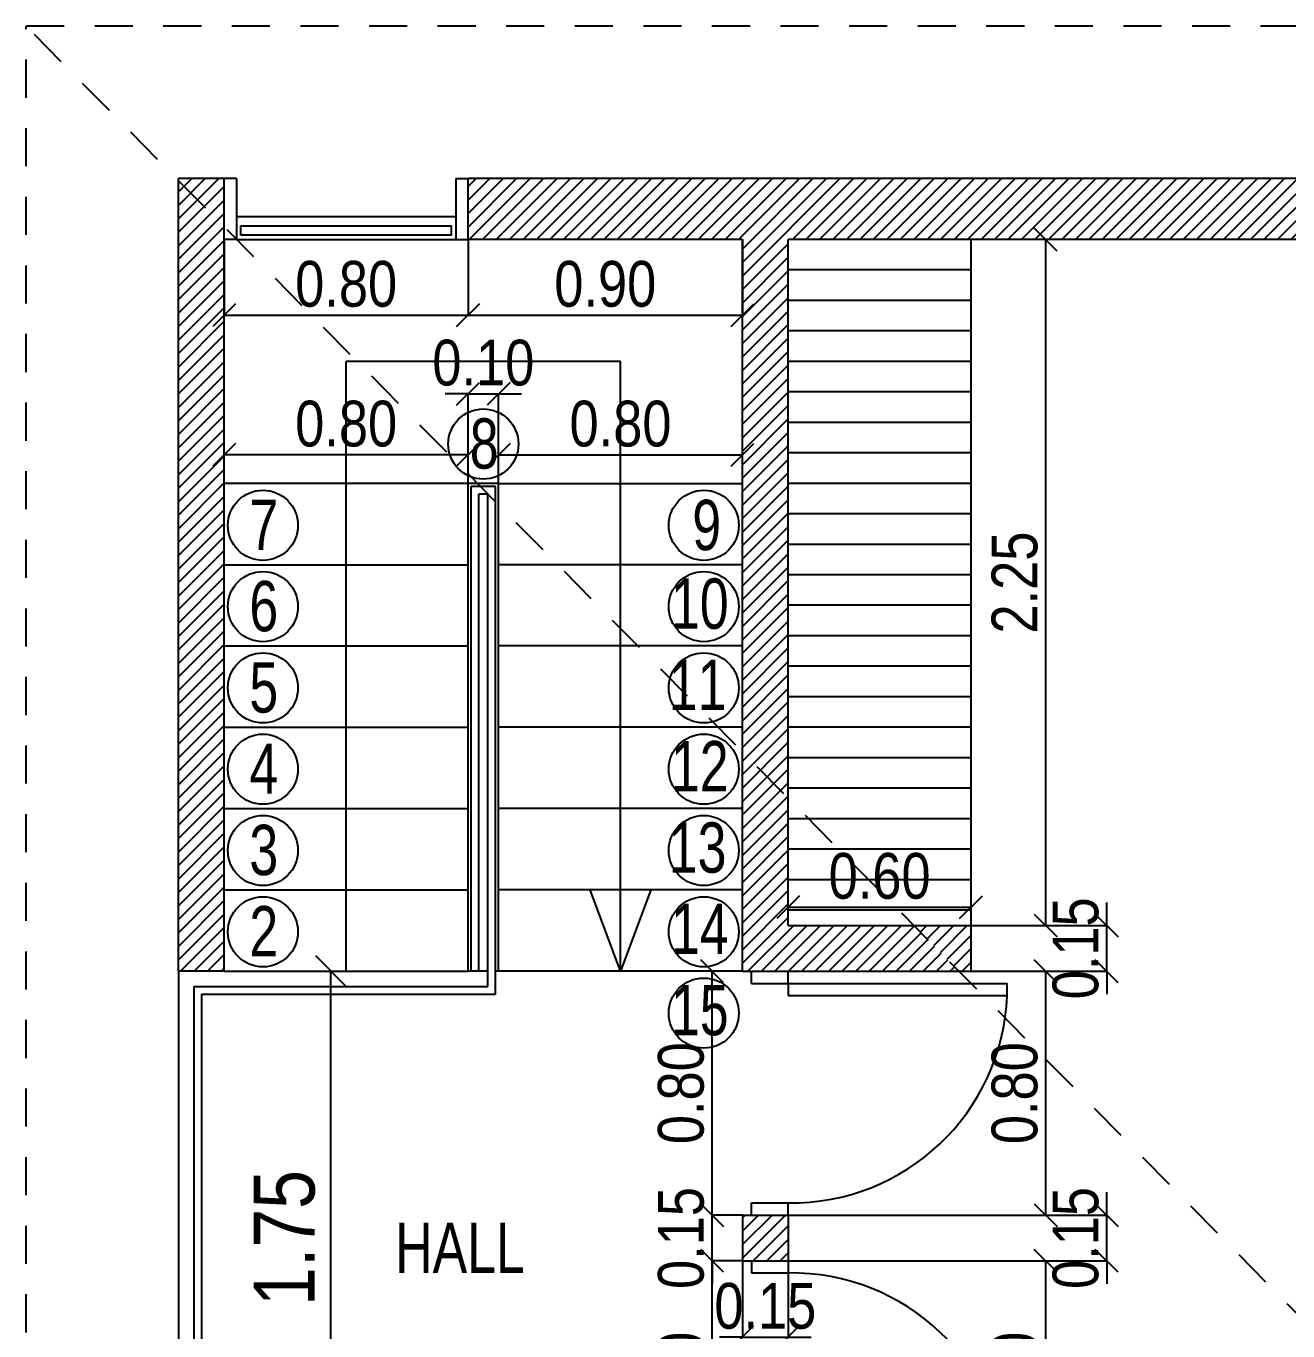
# Model space of a CAD drawing. Extents: x -14.8 to 35.6, y 44.5 to 81.2.
# Drawn here: x 11.484 to 15.623, y 70.831 to 75.111 of the extents above; entities that cross this region are included whole.
import ezdxf

# ---------------------------------------------------------------- set-up
doc = ezdxf.new("R2010")
doc.units = 0
doc.header["$MEASUREMENT"] = 0
doc.header["$PDMODE"] = 3
doc.linetypes.add('DASHED2', pattern=[0.375, 0.25, -0.125])
doc.layers.get('0').update_dxf_attribs({"linetype": 'CONTINUOUS'})
doc.layers.get('DEFPOINTS').update_dxf_attribs({"linetype": 'CONTINUOUS'})
for name, color, linetype in [('ABERTURAS', 71, 'CONTINUOUS'), ('AUXILIARES', 11, 'CONTINUOUS'), ('COTAS', 12, 'CONTINUOUS'), ('MUEBLES', 41, 'CONTINUOUS'), ('RELLENO', 7, 'CONTINUOUS'), ('TEXTO', 12, 'CONTINUOUS')]:
    doc.layers.add(name, color=color, linetype=linetype)
doc.styles.add('COTAS PRIMARIAS', font='ARIALN.TTF', dxfattribs={"height": 0.2})
doc.styles.add('COTAS SECUNDARIAS', font='ARIALN.TTF', dxfattribs={"height": 0.15})
doc.styles.add('TEXTO SECUNDARIO', font='ARIALN.TTF', dxfattribs={"width": 0.9, "height": 0.165})
doc.dimstyles.new('COTA SECUNDARIAS', dxfattribs={"dimscale": 5, "dimtxt": 1, "dimasz": 0.015, "dimexe": 0, "dimexo": 0, "dimgap": 0.005, "dimtad": 1, "dimzin": 1, "dimdsep": 46, "dimtxsty": 'COTAS SECUNDARIAS', "dimblk": 'OBLIQUE', "dimcen": 0, "dimclrd": 11, "dimclre": 11, "dimclrt": 11, "dimaunit": 1, "dimadec": 1, "dimazin": 0, "dimtfac": 0.4, "dimtix": 1, "dimtmove": 1, "dimatfit": 3, "dimfxl": 1, "dimtolj": 1, "dimtzin": 0, "dimlwd": -1, "dimarcsym": 0})
doc.dimstyles.new('COTAS PRINCIPALES', dxfattribs={"dimscale": 5, "dimtxt": 2.5, "dimasz": 0.02, "dimexe": 0, "dimexo": 0, "dimgap": 0.01, "dimtad": 1, "dimzin": 1, "dimdsep": 46, "dimtxsty": 'COTAS PRIMARIAS', "dimblk": 'OBLIQUE', "dimcen": 0, "dimclrd": 11, "dimclre": 11, "dimclrt": 11, "dimaunit": 1, "dimadec": 1, "dimazin": 0, "dimtfac": 0.4, "dimtix": 1, "dimtmove": 1, "dimatfit": 3, "dimfxl": 1, "dimtolj": 1, "dimtzin": 0, "dimlwd": -1, "dimarcsym": 0})
pattern_1 = [(45, (0, 0.800314), (-0.022097087, 0.022097087), [])]

# ---------------------------------------------------------------- blocks, each defined once
blk = doc.blocks.new('_Oblique')
at = {"color": 0, "linetype": 'ByBlock', "lineweight": -2}
blk.add_line((-0.5, -0.5), (0.5, 0.5), dxfattribs=at)
blk = doc.blocks.new('*D147')
at = {"layer": 'COTAS', "color": 11, "lineweight": -2, "transparency": 16777216}
for p, q in [((13.8335, 71.0608), (13.8335, 70.8108)), ((13.9835, 71.0608), (13.9835, 70.8108))]:
    blk.add_line(p, q, dxfattribs=at)
at = {"layer": 'COTAS', "color": 11, "transparency": 16777216}
for p, q in [((13.8335, 70.8108), (13.7585, 70.8108)), ((13.8335, 70.8108), (13.9835, 70.8108)), ((13.9835, 70.8108), (14.0585, 70.8108))]:
    blk.add_line(p, q, dxfattribs=at)
at = {"layer": 'DEFPOINTS', "color": 0, "transparency": 16777216}
for p in [(13.8335, 71.0608), (13.9835, 71.0608), (13.9835, 70.8108)]:
    blk.add_point(p, dxfattribs=at)
at = {"layer": 'COTAS', "color": 11, "transparency": 16777216, "xscale": 0.075, "yscale": 0.075, "zscale": 0.075}
blk.add_blockref('_Oblique', (13.8335, 70.8108), dxfattribs=at)
at = {"layer": 'COTAS', "color": 11, "transparency": 16777216, "xscale": 0.075, "yscale": 0.075, "zscale": 0.075, "rotation": 180}
blk.add_blockref('_Oblique', (13.9835, 70.8108), dxfattribs=at)
at = {"layer": 'COTAS', "color": 11, "transparency": 16777216, "insert": (13.9085, 70.9123), "char_height": 0.15, "attachment_point": 5, "style": 'COTAS SECUNDARIAS'}
blk.add_mtext('\\A1;0.15', dxfattribs=at)
blk = doc.blocks.new('*D221')
at = {"layer": 'COTAS', "color": 11, "lineweight": -2, "transparency": 16777216}
for p, q in [((13.9835, 72.1608), (13.9835, 72.221)), ((14.5835, 72.1608), (14.5835, 72.221))]:
    blk.add_line(p, q, dxfattribs=at)
at = {"layer": 'COTAS', "color": 11, "transparency": 16777216}
blk.add_line((13.9835, 72.221), (14.5835, 72.221), dxfattribs=at)
at = {"layer": 'DEFPOINTS', "color": 0, "transparency": 16777216}
for p in [(14.5835, 72.221), (13.9835, 72.1608), (14.5835, 72.1608)]:
    blk.add_point(p, dxfattribs=at)
at = {"layer": 'COTAS', "color": 11, "transparency": 16777216, "xscale": 0.075, "yscale": 0.075, "zscale": 0.075, "rotation": 180}
blk.add_blockref('_Oblique', (13.9835, 72.221), dxfattribs=at)
at = {"layer": 'COTAS', "color": 11, "transparency": 16777216, "xscale": 0.075, "yscale": 0.075, "zscale": 0.075}
blk.add_blockref('_Oblique', (14.5835, 72.221), dxfattribs=at)
at = {"layer": 'COTAS', "color": 11, "transparency": 16777216, "insert": (14.2835, 72.3226), "char_height": 0.15, "attachment_point": 5, "style": 'COTAS SECUNDARIAS'}
blk.add_mtext('\\A1;0.60', dxfattribs=at)
blk = doc.blocks.new('*D230')
at = {"layer": 'COTAS', "color": 11, "lineweight": -2, "transparency": 16777216}
for p, q in [((13.9835, 71.0608), (14.8285, 71.0608)), ((14.5835, 70.2608), (14.8285, 70.2608))]:
    blk.add_line(p, q, dxfattribs=at)
at = {"layer": 'COTAS', "color": 11, "transparency": 16777216}
blk.add_line((14.8285, 70.2608), (14.8285, 71.0608), dxfattribs=at)
at = {"layer": 'DEFPOINTS', "color": 0, "transparency": 16777216}
for p in [(13.9835, 71.0608), (14.8285, 71.0608), (14.5835, 70.2608)]:
    blk.add_point(p, dxfattribs=at)
at = {"layer": 'COTAS', "color": 11, "transparency": 16777216, "xscale": 0.075, "yscale": 0.075, "zscale": 0.075}
for p, rotation in [((14.8285, 71.0608), 90), ((14.8285, 70.2608), 270)]:
    blk.add_blockref('_Oblique', p, dxfattribs=dict(at, rotation=rotation))
at = {"layer": 'COTAS', "color": 11, "transparency": 16777216, "insert": (14.7269, 70.6608), "char_height": 0.15, "attachment_point": 5, "rotation": 90, "style": 'COTAS SECUNDARIAS'}
blk.add_mtext('\\A1;0.80', dxfattribs=at)
blk = doc.blocks.new('*D231')
at = {"layer": 'COTAS', "color": 11, "transparency": 16777216}
for p, q in [((15.0285, 71.2108), (15.0285, 71.2858)), ((15.0285, 71.0608), (15.0285, 71.2108)), ((15.0285, 71.0608), (15.0285, 70.9858))]:
    blk.add_line(p, q, dxfattribs=at)
at = {"layer": 'COTAS', "color": 11, "lineweight": -2, "transparency": 16777216}
for p, q in [((13.9835, 71.2108), (15.0285, 71.2108)), ((13.9835, 71.0608), (15.0285, 71.0608))]:
    blk.add_line(p, q, dxfattribs=at)
at = {"layer": 'DEFPOINTS', "color": 0, "transparency": 16777216}
for p in [(13.9835, 71.2108), (15.0285, 71.2108), (13.9835, 71.0608)]:
    blk.add_point(p, dxfattribs=at)
at = {"layer": 'COTAS', "color": 11, "transparency": 16777216, "xscale": 0.075, "yscale": 0.075, "zscale": 0.075}
for p, rotation in [((15.0285, 71.2108), 270), ((15.0285, 71.0608), 90)]:
    blk.add_blockref('_Oblique', p, dxfattribs=dict(at, rotation=rotation))
at = {"layer": 'COTAS', "color": 11, "transparency": 16777216, "insert": (14.9269, 71.1358), "char_height": 0.15, "attachment_point": 5, "rotation": 90, "style": 'COTAS SECUNDARIAS'}
blk.add_mtext('\\A1;0.15', dxfattribs=at)
blk = doc.blocks.new('*D232')
at = {"layer": 'COTAS', "color": 11, "lineweight": -2, "transparency": 16777216}
for p, q in [((14.5835, 72.0108), (14.8285, 72.0108)), ((13.9835, 71.2108), (14.8285, 71.2108))]:
    blk.add_line(p, q, dxfattribs=at)
at = {"layer": 'COTAS', "color": 11, "transparency": 16777216}
blk.add_line((14.8285, 71.2108), (14.8285, 72.0108), dxfattribs=at)
at = {"layer": 'DEFPOINTS', "color": 0, "transparency": 16777216}
for p in [(14.5835, 72.0108), (14.8285, 72.0108), (13.9835, 71.2108)]:
    blk.add_point(p, dxfattribs=at)
at = {"layer": 'COTAS', "color": 11, "transparency": 16777216, "xscale": 0.075, "yscale": 0.075, "zscale": 0.075}
for p, rotation in [((14.8285, 72.0108), 90), ((14.8285, 71.2108), 270)]:
    blk.add_blockref('_Oblique', p, dxfattribs=dict(at, rotation=rotation))
at = {"layer": 'COTAS', "color": 11, "transparency": 16777216, "insert": (14.7269, 71.6108), "char_height": 0.15, "attachment_point": 5, "rotation": 90, "style": 'COTAS SECUNDARIAS'}
blk.add_mtext('\\A1;0.80', dxfattribs=at)
blk = doc.blocks.new('*D233')
at = {"layer": 'COTAS', "color": 11, "transparency": 16777216}
for p, q in [((15.0285, 72.1608), (15.0285, 72.2358)), ((15.0285, 72.0108), (15.0285, 72.1608)), ((15.0285, 72.0108), (15.0285, 71.9358))]:
    blk.add_line(p, q, dxfattribs=at)
at = {"layer": 'COTAS', "color": 11, "lineweight": -2, "transparency": 16777216}
for p, q in [((14.5835, 72.1608), (15.0285, 72.1608)), ((14.5835, 72.0108), (15.0285, 72.0108))]:
    blk.add_line(p, q, dxfattribs=at)
at = {"layer": 'DEFPOINTS', "color": 0, "transparency": 16777216}
for p in [(14.5835, 72.1608), (15.0285, 72.1608), (14.5835, 72.0108)]:
    blk.add_point(p, dxfattribs=at)
at = {"layer": 'COTAS', "color": 11, "transparency": 16777216, "xscale": 0.075, "yscale": 0.075, "zscale": 0.075}
for p, rotation in [((15.0285, 72.1608), 270), ((15.0285, 72.0108), 90)]:
    blk.add_blockref('_Oblique', p, dxfattribs=dict(at, rotation=rotation))
at = {"layer": 'COTAS', "color": 11, "transparency": 16777216, "insert": (14.9269, 72.0858), "char_height": 0.15, "attachment_point": 5, "rotation": 90, "style": 'COTAS SECUNDARIAS'}
blk.add_mtext('\\A1;0.15', dxfattribs=at)
blk = doc.blocks.new('*D236')
at = {"layer": 'COTAS', "color": 11, "transparency": 16777216}
blk.add_line((12.4835, 70.2608), (12.4835, 72.0108), dxfattribs=at)
at = {"layer": 'DEFPOINTS', "color": 0, "transparency": 16777216}
for p in [(12.4835, 72.0108), (12.4835, 72.0108), (12.4835, 70.2608)]:
    blk.add_point(p, dxfattribs=at)
at = {"layer": 'COTAS', "color": 11, "transparency": 16777216, "xscale": 0.1, "yscale": 0.1, "zscale": 0.1}
for p, rotation in [((12.4835, 72.0108), 90), ((12.4835, 70.2608), 270)]:
    blk.add_blockref('_Oblique', p, dxfattribs=dict(at, rotation=rotation))
at = {"layer": 'COTAS', "color": 11, "transparency": 16777216, "insert": (12.3314, 71.1358), "char_height": 0.2, "attachment_point": 5, "rotation": 90, "style": 'COTAS PRIMARIAS'}
blk.add_mtext('\\A1;1.75', dxfattribs=at)
blk = doc.blocks.new('*D237')
at = {"layer": 'COTAS', "color": 11, "lineweight": -2, "transparency": 16777216}
for p, q in [((12.1335, 74.4107), (12.1335, 74.163)), ((12.9335, 74.4107), (12.9335, 74.163))]:
    blk.add_line(p, q, dxfattribs=at)
at = {"layer": 'COTAS', "color": 11, "transparency": 16777216}
blk.add_line((12.1335, 74.163), (12.9335, 74.163), dxfattribs=at)
at = {"layer": 'DEFPOINTS', "color": 0, "transparency": 16777216}
for p in [(12.1335, 74.4107), (12.9335, 74.4107), (12.9335, 74.163)]:
    blk.add_point(p, dxfattribs=at)
at = {"layer": 'COTAS', "color": 11, "transparency": 16777216, "xscale": 0.075, "yscale": 0.075, "zscale": 0.075, "rotation": 180}
blk.add_blockref('_Oblique', (12.1335, 74.163), dxfattribs=at)
at = {"layer": 'COTAS', "color": 11, "transparency": 16777216, "xscale": 0.075, "yscale": 0.075, "zscale": 0.075}
blk.add_blockref('_Oblique', (12.9335, 74.163), dxfattribs=at)
at = {"layer": 'COTAS', "color": 11, "transparency": 16777216, "insert": (12.5335, 74.2646), "char_height": 0.15, "attachment_point": 5, "style": 'COTAS SECUNDARIAS'}
blk.add_mtext('\\A1;0.80', dxfattribs=at)
blk = doc.blocks.new('*D238')
at = {"layer": 'COTAS', "color": 11, "lineweight": -2, "transparency": 16777216}
for p, q in [((12.9335, 74.4107), (12.9335, 74.163)), ((13.8335, 74.4107), (13.8335, 74.163))]:
    blk.add_line(p, q, dxfattribs=at)
at = {"layer": 'COTAS', "color": 11, "transparency": 16777216}
blk.add_line((12.9335, 74.163), (13.8335, 74.163), dxfattribs=at)
at = {"layer": 'DEFPOINTS', "color": 0, "transparency": 16777216}
for p in [(12.9335, 74.4107), (13.8335, 74.4107), (13.8335, 74.163)]:
    blk.add_point(p, dxfattribs=at)
at = {"layer": 'COTAS', "color": 11, "transparency": 16777216, "xscale": 0.075, "yscale": 0.075, "zscale": 0.075, "rotation": 180}
blk.add_blockref('_Oblique', (12.9335, 74.163), dxfattribs=at)
at = {"layer": 'COTAS', "color": 11, "transparency": 16777216, "xscale": 0.075, "yscale": 0.075, "zscale": 0.075}
blk.add_blockref('_Oblique', (13.8335, 74.163), dxfattribs=at)
at = {"layer": 'COTAS', "color": 11, "transparency": 16777216, "insert": (13.3835, 74.2646), "char_height": 0.15, "attachment_point": 5, "style": 'COTAS SECUNDARIAS'}
blk.add_mtext('\\A1;0.90', dxfattribs=at)
blk = doc.blocks.new('*D239')
at = {"layer": 'COTAS', "color": 11, "lineweight": -2, "transparency": 16777216}
for p, q in [((12.1335, 73.6107), (12.1335, 73.7046)), ((12.9335, 73.6107), (12.9335, 73.7046))]:
    blk.add_line(p, q, dxfattribs=at)
at = {"layer": 'COTAS', "color": 11, "transparency": 16777216}
blk.add_line((12.9335, 73.7046), (12.1335, 73.7046), dxfattribs=at)
at = {"layer": 'DEFPOINTS', "color": 0, "transparency": 16777216}
for p in [(12.1335, 73.7046), (12.1335, 73.6107), (12.9335, 73.6107)]:
    blk.add_point(p, dxfattribs=at)
at = {"layer": 'COTAS', "color": 11, "transparency": 16777216, "xscale": 0.075, "yscale": 0.075, "zscale": 0.075, "rotation": 180}
blk.add_blockref('_Oblique', (12.1335, 73.7046), dxfattribs=at)
at = {"layer": 'COTAS', "color": 11, "transparency": 16777216, "xscale": 0.075, "yscale": 0.075, "zscale": 0.075}
blk.add_blockref('_Oblique', (12.9335, 73.7046), dxfattribs=at)
at = {"layer": 'COTAS', "color": 11, "transparency": 16777216, "insert": (12.5335, 73.8062), "char_height": 0.15, "attachment_point": 5, "style": 'COTAS SECUNDARIAS'}
blk.add_mtext('\\A1;0.80', dxfattribs=at)
blk = doc.blocks.new('*D240')
at = {"layer": 'COTAS', "color": 11, "transparency": 16777216}
for p, q in [((12.9335, 73.9046), (12.8585, 73.9046)), ((12.9335, 73.9046), (13.0335, 73.9046)), ((13.0335, 73.9046), (13.1085, 73.9046))]:
    blk.add_line(p, q, dxfattribs=at)
at = {"layer": 'COTAS', "color": 11, "lineweight": -2, "transparency": 16777216}
for p, q in [((12.9335, 73.6107), (12.9335, 73.9046)), ((13.0335, 73.6107), (13.0335, 73.9046))]:
    blk.add_line(p, q, dxfattribs=at)
at = {"layer": 'DEFPOINTS', "color": 0, "transparency": 16777216}
for p in [(13.0335, 73.9046), (12.9335, 73.6107), (13.0335, 73.6107)]:
    blk.add_point(p, dxfattribs=at)
at = {"layer": 'COTAS', "color": 11, "transparency": 16777216, "xscale": 0.075, "yscale": 0.075, "zscale": 0.075}
blk.add_blockref('_Oblique', (12.9335, 73.9046), dxfattribs=at)
at = {"layer": 'COTAS', "color": 11, "transparency": 16777216, "xscale": 0.075, "yscale": 0.075, "zscale": 0.075, "rotation": 180}
blk.add_blockref('_Oblique', (13.0335, 73.9046), dxfattribs=at)
at = {"layer": 'COTAS', "color": 11, "transparency": 16777216, "insert": (12.9835, 74.0062), "char_height": 0.15, "attachment_point": 5, "style": 'COTAS SECUNDARIAS'}
blk.add_mtext('\\A1;0.10', dxfattribs=at)
blk = doc.blocks.new('*D241')
at = {"layer": 'COTAS', "color": 11, "lineweight": -2, "transparency": 16777216}
for p, q in [((13.0335, 73.6107), (13.0335, 73.7046)), ((13.8335, 73.6107), (13.8335, 73.7046))]:
    blk.add_line(p, q, dxfattribs=at)
at = {"layer": 'COTAS', "color": 11, "transparency": 16777216}
blk.add_line((13.0335, 73.7046), (13.8335, 73.7046), dxfattribs=at)
at = {"layer": 'DEFPOINTS', "color": 0, "transparency": 16777216}
for p in [(13.8335, 73.7046), (13.0335, 73.6107), (13.8335, 73.6107)]:
    blk.add_point(p, dxfattribs=at)
at = {"layer": 'COTAS', "color": 11, "transparency": 16777216, "xscale": 0.075, "yscale": 0.075, "zscale": 0.075, "rotation": 180}
blk.add_blockref('_Oblique', (13.0335, 73.7046), dxfattribs=at)
at = {"layer": 'COTAS', "color": 11, "transparency": 16777216, "xscale": 0.075, "yscale": 0.075, "zscale": 0.075}
blk.add_blockref('_Oblique', (13.8335, 73.7046), dxfattribs=at)
at = {"layer": 'COTAS', "color": 11, "transparency": 16777216, "insert": (13.4335, 73.8062), "char_height": 0.15, "attachment_point": 5, "style": 'COTAS SECUNDARIAS'}
blk.add_mtext('\\A1;0.80', dxfattribs=at)
blk = doc.blocks.new('*D242')
at = {"layer": 'COTAS', "color": 11, "transparency": 16777216}
blk.add_line((14.8285, 72.1608), (14.8285, 74.4107), dxfattribs=at)
at = {"layer": 'COTAS', "color": 11, "lineweight": -2, "transparency": 16777216}
blk.add_line((14.5835, 72.1608), (14.8285, 72.1608), dxfattribs=at)
at = {"layer": 'DEFPOINTS', "color": 0, "transparency": 16777216}
for p in [(14.8285, 74.4107), (14.8285, 74.4107), (14.5835, 72.1608)]:
    blk.add_point(p, dxfattribs=at)
at = {"layer": 'COTAS', "color": 11, "transparency": 16777216, "xscale": 0.075, "yscale": 0.075, "zscale": 0.075}
for p, rotation in [((14.8285, 74.4107), 90), ((14.8285, 72.1608), 270)]:
    blk.add_blockref('_Oblique', p, dxfattribs=dict(at, rotation=rotation))
at = {"layer": 'COTAS', "color": 11, "transparency": 16777216, "insert": (14.7269, 73.2857), "char_height": 0.15, "attachment_point": 5, "rotation": 90, "style": 'COTAS SECUNDARIAS'}
blk.add_mtext('\\A1;2.25', dxfattribs=at)
blk = doc.blocks.new('*D260')
at = {"layer": 'COTAS', "color": 11, "lineweight": -2, "transparency": 16777216}
for p, q in [((13.8335, 71.0608), (13.734, 71.0608)), ((13.8635, 70.2608), (13.734, 70.2608))]:
    blk.add_line(p, q, dxfattribs=at)
at = {"layer": 'COTAS', "color": 11, "transparency": 16777216}
blk.add_line((13.734, 70.2608), (13.734, 71.0608), dxfattribs=at)
at = {"layer": 'DEFPOINTS', "color": 0, "transparency": 16777216}
for p in [(13.734, 71.0608), (13.8335, 71.0608), (13.8635, 70.2608)]:
    blk.add_point(p, dxfattribs=at)
at = {"layer": 'COTAS', "color": 11, "transparency": 16777216, "xscale": 0.075, "yscale": 0.075, "zscale": 0.075}
for p, rotation in [((13.734, 71.0608), 90), ((13.734, 70.2608), 270)]:
    blk.add_blockref('_Oblique', p, dxfattribs=dict(at, rotation=rotation))
at = {"layer": 'COTAS', "color": 11, "transparency": 16777216, "insert": (13.6324, 70.6608), "char_height": 0.15, "attachment_point": 5, "rotation": 90, "style": 'COTAS SECUNDARIAS'}
blk.add_mtext('\\A1;0.80', dxfattribs=at)
blk = doc.blocks.new('*D261')
at = {"layer": 'COTAS', "color": 11, "transparency": 16777216}
for p, q in [((13.734, 71.2108), (13.734, 71.2858)), ((13.734, 71.0608), (13.734, 71.2108)), ((13.734, 71.0608), (13.734, 70.9858))]:
    blk.add_line(p, q, dxfattribs=at)
at = {"layer": 'COTAS', "color": 11, "lineweight": -2, "transparency": 16777216}
for p, q in [((13.8335, 71.2108), (13.734, 71.2108)), ((13.8335, 71.0608), (13.734, 71.0608))]:
    blk.add_line(p, q, dxfattribs=at)
at = {"layer": 'DEFPOINTS', "color": 0, "transparency": 16777216}
for p in [(13.734, 71.2108), (13.8335, 71.2108), (13.8335, 71.0608)]:
    blk.add_point(p, dxfattribs=at)
at = {"layer": 'COTAS', "color": 11, "transparency": 16777216, "xscale": 0.075, "yscale": 0.075, "zscale": 0.075}
for p, rotation in [((13.734, 71.2108), 270), ((13.734, 71.0608), 90)]:
    blk.add_blockref('_Oblique', p, dxfattribs=dict(at, rotation=rotation))
at = {"layer": 'COTAS', "color": 11, "transparency": 16777216, "insert": (13.6324, 71.1358), "char_height": 0.15, "attachment_point": 5, "rotation": 90, "style": 'COTAS SECUNDARIAS'}
blk.add_mtext('\\A1;0.15', dxfattribs=at)
blk = doc.blocks.new('*D262')
at = {"layer": 'COTAS', "color": 11, "lineweight": -2, "transparency": 16777216}
for p, q in [((13.8335, 72.0108), (13.734, 72.0108)), ((13.8335, 71.2108), (13.734, 71.2108))]:
    blk.add_line(p, q, dxfattribs=at)
at = {"layer": 'COTAS', "color": 11, "transparency": 16777216}
blk.add_line((13.734, 71.2108), (13.734, 72.0108), dxfattribs=at)
at = {"layer": 'DEFPOINTS', "color": 0, "transparency": 16777216}
for p in [(13.734, 72.0108), (13.8335, 72.0108), (13.8335, 71.2108)]:
    blk.add_point(p, dxfattribs=at)
at = {"layer": 'COTAS', "color": 11, "transparency": 16777216, "xscale": 0.075, "yscale": 0.075, "zscale": 0.075}
for p, rotation in [((13.734, 72.0108), 90), ((13.734, 71.2108), 270)]:
    blk.add_blockref('_Oblique', p, dxfattribs=dict(at, rotation=rotation))
at = {"layer": 'COTAS', "color": 11, "transparency": 16777216, "insert": (13.6324, 71.6108), "char_height": 0.15, "attachment_point": 5, "rotation": 90, "style": 'COTAS SECUNDARIAS'}
blk.add_mtext('\\A1;0.80', dxfattribs=at)

msp = doc.modelspace()

# ---------------------------------------------------------------- hatches: boundary and pattern name
at = {"layer": 'RELLENO'}
h = msp.add_hatch(dxfattribs=at)
h.set_pattern_fill('ANSI31', color=256, scale=0.25, style=0)
h.set_pattern_definition(pattern_1)
h.paths.add_polyline_path([(12.1335, 74.611), (11.9835, 74.611), (11.9835, 74.6045), (12.1335, 74.4526)])
h.paths.add_polyline_path([(12.1335, 74.4526), (11.9835, 74.6045), (11.9835, 72.0111), (12.1335, 72.0111)])
h = msp.add_hatch(dxfattribs=at)
h.set_pattern_fill('ANSI31', color=256, scale=0.25, style=0)
h.paths.add_polyline_path([(19.4335, 74.6045), (19.4335, 74.611), (12.9335, 74.611), (12.9335, 74.411), (13.8335, 74.411), (13.8335, 73.8669), (13.9835, 73.8669), (13.9835, 74.411), (19.2425, 74.411)])
h.paths.add_polyline_path([(19.4335, 74.6045), (19.2425, 74.411), (19.2835, 74.411), (19.2835, 73.8669), (19.4335, 73.8669)], flags=17)
h.paths.add_polyline_path([(19.4335, 73.8669), (19.2835, 73.8669), (19.2835, 73.4036), (19.4335, 73.4036)])
h.paths.add_polyline_path([(13.9835, 73.8669), (13.8335, 73.8669), (13.8335, 72.7305), (13.9835, 72.5785)])
h.paths.add_polyline_path([(14.3956, 72.1611), (13.9835, 72.1611), (13.9835, 72.5785), (13.8335, 72.7305), (13.8335, 72.0111), (14.5437, 72.0111)])
h = msp.add_hatch(dxfattribs=at)
h.set_pattern_fill('ANSI31', color=256, scale=0.25, style=0)
h.set_pattern_definition(pattern_1)
h.paths.add_polyline_path([(14.5835, 72.1611), (14.3956, 72.1611), (14.5437, 72.0111), (14.5835, 72.0111)])
h = msp.add_hatch(dxfattribs=at)
h.set_pattern_fill('ANSI31', color=256, scale=0.25, style=0)
h.set_pattern_definition(pattern_1)
h.paths.add_polyline_path([(13.9835, 71.2111), (13.8335, 71.2111), (13.8335, 71.0611), (13.9835, 71.0611)])

# ---------------------------------------------------------------- linework, layer by layer
at = {"linetype": 'DASHED2', "ltscale": 0.5}
for p in [(19.9335, 75.111), (11.4835, 66.5511), (15.7085, 70.831)]:
    msp.add_line(p, (11.4835, 75.111), dxfattribs=at)
for p, q in [((12.1335, 74.611), (11.9835, 74.611)), ((11.9835, 72.0111), (11.9835, 74.611)), ((12.1335, 72.0111), (12.1335, 74.611)), ((19.4335, 74.611), (12.9335, 74.611)), ((12.9335, 74.411), (12.9335, 74.611)), ((13.8335, 74.411), (12.9335, 74.411)), ((13.8335, 72.0111), (13.8335, 74.411)), ((13.9835, 72.1611), (13.9835, 74.411)), ((19.2835, 74.411), (13.9835, 74.411)), ((12.9335, 73.611), (12.1335, 73.611)), ((13.0335, 73.611), (12.9335, 73.611)), ((12.9335, 72.0111), (12.9335, 73.611)), ((12.9435, 72.0111), (12.9435, 73.601)), ((13.0235, 73.601), (12.9435, 73.601)), ((12.9685, 72.0111), (12.9685, 73.576)), ((12.9985, 73.576), (12.9685, 73.576)), ((12.9985, 71.9611), (12.9985, 73.576)), ((13.0235, 71.9361), (13.0235, 73.601)), ((13.0335, 73.611), (13.8335, 73.611)), ((13.0335, 72.0111), (13.0335, 73.611)), ((12.1335, 73.3444), (12.9335, 73.3444)), ((13.8335, 73.3444), (13.0335, 73.3444)), ((12.1335, 73.0777), (12.9335, 73.0777)), ((13.8335, 73.0777), (13.0335, 73.0777)), ((12.1335, 72.811), (12.9335, 72.811)), ((13.8335, 72.811), (13.0335, 72.811)), ((12.1335, 72.5444), (12.9335, 72.5444)), ((13.8335, 72.5444), (13.0335, 72.5444)), ((12.1335, 72.2777), (12.9335, 72.2777)), ((13.8335, 72.2777), (13.0335, 72.2777)), ((13.9835, 72.1611), (14.5835, 72.1611)), ((14.5835, 72.0111), (14.5835, 72.1611)), ((12.1335, 72.0111), (11.9835, 72.0111)), ((11.9835, 72.0111), (11.9835, 70.2611)), ((12.1335, 72.0111), (12.9335, 72.0111)), ((12.9985, 72.0111), (12.9335, 72.0111)), ((13.0335, 72.0111), (13.0235, 72.0111)), ((13.8335, 72.0111), (13.0335, 72.0111)), ((13.8335, 72.0111), (14.5835, 72.0111)), ((12.0335, 71.9611), (12.0335, 70.2611)), ((12.0335, 71.9611), (12.9985, 71.9611)), ((12.0585, 71.9361), (12.0585, 70.2611)), ((12.0585, 71.9361), (13.0235, 71.9361)), ((13.8335, 71.2111), (13.8335, 71.0611)), ((13.8335, 71.2111), (13.9835, 71.2111)), ((13.9835, 71.2111), (13.9835, 71.0611)), ((13.8335, 71.0611), (13.9835, 71.0611))]:
    msp.add_line(p, q)
at = {"layer": 'ABERTURAS'}
for p, q in [((12.1735, 74.611), (12.1335, 74.611)), ((12.1735, 74.611), (12.1735, 74.411)), ((12.8935, 74.611), (12.8935, 74.411)), ((12.8935, 74.611), (12.9335, 74.611)), ((12.1735, 74.411), (12.1335, 74.411)), ((12.8935, 74.411), (12.9335, 74.411)), ((13.8635, 71.9711), (13.8635, 72.0111)), ((13.9835, 71.9661), (13.9835, 72.0111)), ((13.9835, 71.9711), (13.9835, 72.0111)), ((13.8635, 71.9711), (13.9835, 71.9711)), ((13.9835, 71.9711), (14.7022, 71.9711)), ((13.9835, 71.9711), (13.9835, 71.9311)), ((14.7022, 71.9311), (14.7022, 71.9711)), ((13.9835, 71.9311), (14.7022, 71.9311)), ((13.8635, 71.2111), (13.8635, 71.2511)), ((13.8635, 71.2511), (13.9835, 71.2511)), ((13.9835, 71.2111), (13.9835, 71.2511)), ((13.8635, 71.0611), (13.8635, 71.0211)), ((13.9835, 71.0611), (13.9835, 71.0211)), ((13.8635, 71.0211), (13.9835, 71.0211))]:
    msp.add_line(p, q, dxfattribs=at)
at = {"layer": 'ABERTURAS', "color": 11}
for p, q in [((12.1735, 74.486), (12.8935, 74.486)), ((12.1735, 74.411), (12.8935, 74.411))]:
    msp.add_line(p, q, dxfattribs=at)
at = {"layer": 'ABERTURAS'}
msp.add_lwpolyline([(12.1875, 74.4248), (12.1875, 74.4555), (12.8781, 74.4555), (12.8781, 74.4248)], close=True, dxfattribs=at)
at = {"layer": 'ABERTURAS', "color": 11}
for centre, start, end in [((13.9943, 71.9595), 269.1308, 357.6988), ((13.9943, 70.3126), 2.3012, 90.8692)]:
    msp.add_arc(centre, 0.7085, start, end, dxfattribs=at)
at = {"layer": 'AUXILIARES', "color": 11}
for p, q in [((13.4335, 74.011), (12.5335, 74.011)), ((12.5335, 72.0111), (12.5335, 74.011)), ((13.4335, 72.0111), (13.4335, 74.011)), ((13.4335, 72.0111), (13.3335, 72.2777)), ((13.5335, 72.2777), (13.4335, 72.0111))]:
    msp.add_line(p, q, dxfattribs=at)
at = {"layer": 'AUXILIARES'}
for centre in [(12.9835, 73.7401), (12.2605, 73.4735), (13.7066, 73.4735), (12.2605, 73.2068), (13.7066, 73.2068), (12.2605, 72.9401), (13.7066, 72.9401), (12.2605, 72.6735), (13.7066, 72.6735), (12.2605, 72.4068), (13.7066, 72.4068), (12.2605, 72.1401), (13.7066, 72.1401), (13.7066, 71.8735)]:
    msp.add_circle(centre, 0.115, dxfattribs=at)
at = {"layer": 'MUEBLES'}
for p, q in [((14.5835, 72.1611), (14.5835, 74.411)), ((14.5835, 74.3111), (13.9835, 74.3111)), ((14.5835, 74.2111), (13.9835, 74.2111)), ((14.5835, 74.1111), (13.9835, 74.1111)), ((14.5835, 74.0111), (13.9835, 74.0111)), ((14.5835, 73.9111), (13.9835, 73.9111)), ((14.5835, 73.8111), (13.9835, 73.8111)), ((14.5835, 73.7111), (13.9835, 73.7111)), ((14.5835, 73.6111), (13.9835, 73.6111)), ((14.5835, 73.5111), (13.9835, 73.5111)), ((14.5835, 73.4111), (13.9835, 73.4111)), ((14.5835, 73.3111), (13.9835, 73.3111)), ((14.5835, 73.2111), (13.9835, 73.2111)), ((14.5835, 73.1111), (13.9835, 73.1111)), ((14.5835, 73.0111), (13.9835, 73.0111)), ((14.5835, 72.9111), (13.9835, 72.9111)), ((14.5835, 72.8111), (13.9835, 72.8111)), ((14.5835, 72.7111), (13.9835, 72.7111)), ((14.5835, 72.6111), (13.9835, 72.6111)), ((14.5835, 72.5111), (13.9835, 72.5111)), ((14.5835, 72.4111), (13.9835, 72.4111)), ((14.5835, 72.3111), (13.9835, 72.3111)), ((14.5835, 72.2111), (13.9835, 72.2111))]:
    msp.add_line(p, q, dxfattribs=at)

# ---------------------------------------------------------------- texts
at = {"layer": 'TEXTO', "style": 'TEXTO SECUNDARIO', "width": 0.9}
for s, p in [('8', (12.9391, 73.6594)), ('7', (12.216, 73.3928)), ('9', (13.669, 73.3921)), ('6', (12.216, 73.1261)), ('10', (13.5991, 73.1342)), ('5', (12.216, 72.8594)), ('11', (13.5919, 72.8675)), ('12', (13.5991, 72.6009)), ('4', (12.216, 72.5928)), ('3', (12.216, 72.3261)), ('13', (13.5919, 72.3342)), ('2', (12.216, 72.0594)), ('14', (13.5991, 72.0675)), ('15', (13.5991, 71.8009)), ('HALL', (12.6944, 71.0209))]:
    msp.add_text(s, height=0.165, dxfattribs=at).set_placement(p)

# ---------------------------------------------------------------- dimensions: what is measured, and where the dimension line sits
at = {"layer": 'COTAS'}
for base, p1, p2, dimstyle, picture, middle in [((14.8285, 74.4107), (14.5835, 72.1608), (14.8285, 74.4107), 'COTA SECUNDARIAS', '*D242', (14.7269, 73.2857)), ((15.0285, 72.1608), (14.5835, 72.0108), (14.5835, 72.1608), 'COTA SECUNDARIAS', '*D233', (14.9269, 72.0858)), ((12.4835, 72.0108), (12.4835, 70.2608), (12.4835, 72.0108), 'COTAS PRINCIPALES', '*D236', (12.3314, 71.1358)), ((13.734, 72.0108), (13.8335, 71.2108), (13.8335, 72.0108), 'COTA SECUNDARIAS', '*D262', (13.6324, 71.6108)), ((14.8285, 72.0108), (13.9835, 71.2108), (14.5835, 72.0108), 'COTA SECUNDARIAS', '*D232', (14.7269, 71.6108)), ((13.734, 71.2108), (13.8335, 71.0608), (13.8335, 71.2108), 'COTA SECUNDARIAS', '*D261', (13.6324, 71.1358)), ((15.0285, 71.2108), (13.9835, 71.0608), (13.9835, 71.2108), 'COTA SECUNDARIAS', '*D231', (14.9269, 71.1358)), ((13.734, 71.0608), (13.8635, 70.2608), (13.8335, 71.0608), 'COTA SECUNDARIAS', '*D260', (13.6324, 70.6608)), ((14.8285, 71.0608), (14.5835, 70.2608), (13.9835, 71.0608), 'COTA SECUNDARIAS', '*D230', (14.7269, 70.6608))]:
    dim = msp.add_linear_dim(base=base, p1=p1, p2=p2, angle=90, dimstyle=dimstyle, dxfattribs=at)
    dim.commit()
    dim.dimension.update_dxf_attribs({"geometry": picture, "text_midpoint": middle})
for base, p1, p2, picture, middle in [((12.9335, 74.163), (12.1335, 74.4107), (12.9335, 74.4107), '*D237', (12.5335, 74.2646)), ((13.8335, 74.163), (12.9335, 74.4107), (13.8335, 74.4107), '*D238', (13.3835, 74.2646)), ((13.0335, 73.9046), (12.9335, 73.6107), (13.0335, 73.6107), '*D240', (12.9835, 74.0062)), ((12.1335, 73.7046), (12.9335, 73.6107), (12.1335, 73.6107), '*D239', (12.5335, 73.8062)), ((13.8335, 73.7046), (13.0335, 73.6107), (13.8335, 73.6107), '*D241', (13.4335, 73.8062)), ((14.5835, 72.221), (13.9835, 72.1608), (14.5835, 72.1608), '*D221', (14.2835, 72.3226)), ((13.9835, 70.8108), (13.8335, 71.0608), (13.9835, 71.0608), '*D147', (13.9085, 70.9123))]:
    dim = msp.add_linear_dim(base=base, p1=p1, p2=p2, dimstyle='COTA SECUNDARIAS', dxfattribs=at)
    dim.commit()
    dim.dimension.update_dxf_attribs({"geometry": picture, "text_midpoint": middle})

doc.saveas('drawing.dxf')
